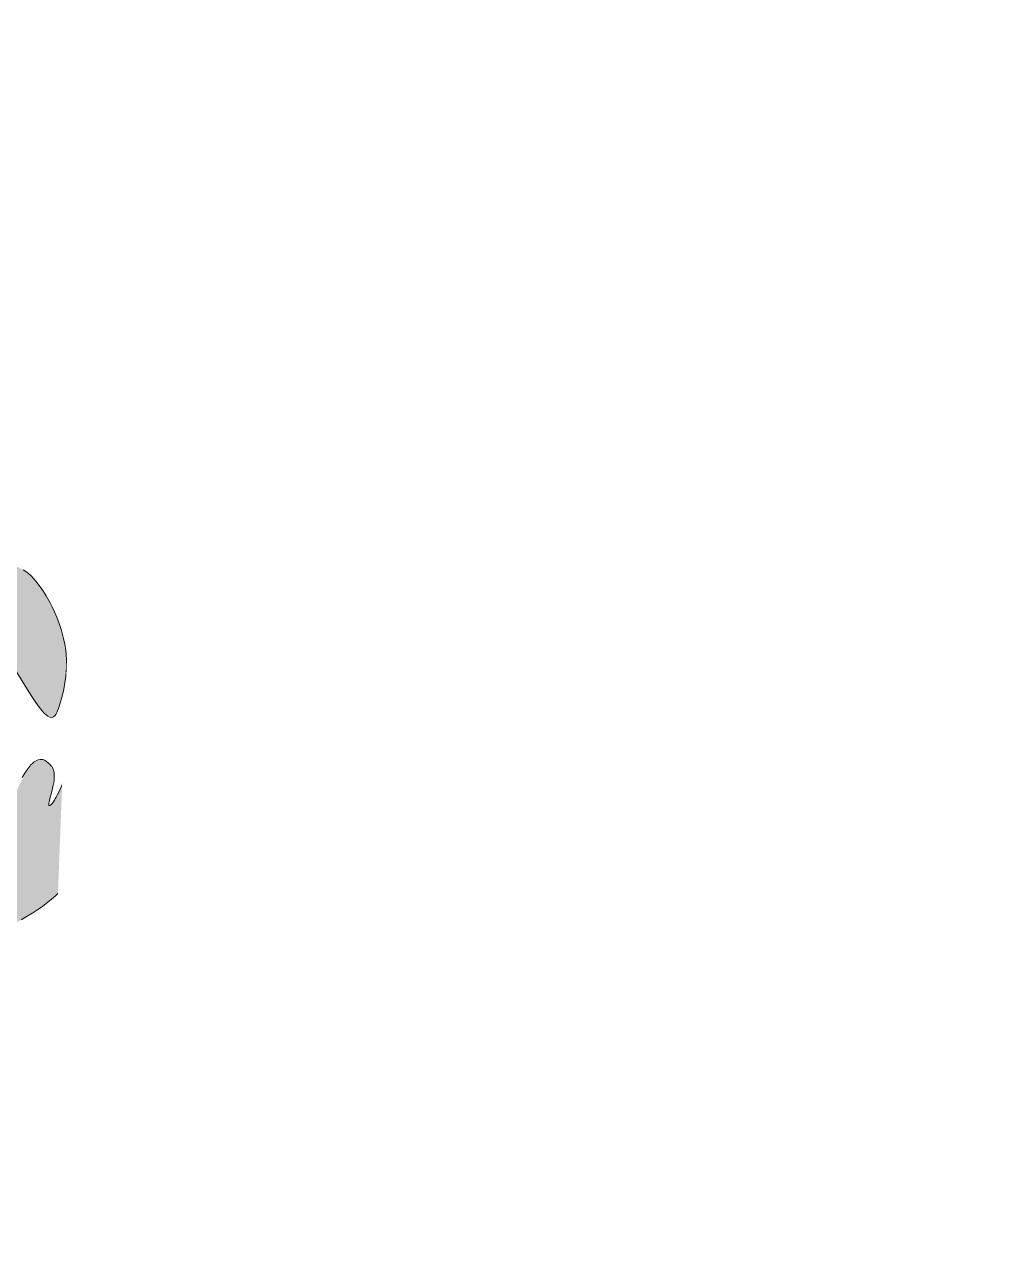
# Model space of a CAD drawing. Header units: millimetres. Extents: x 32078 to 83548, y -4690 to 56252.
# Drawn here: x 78602 to 79330, y 2967 to 3889 of the extents above; entities that cross this region are included whole.
import ezdxf

# ---------------------------------------------------------------- set-up
doc = ezdxf.new("R2010")
doc.units = ezdxf.units.MM
doc.header["$MEASUREMENT"] = 0
for name, color, linetype, lineweight in [('FURN-FREE', 1, 'Continuous', 0), ('PRES-FILL', 7, 'Continuous', 0), ('PRES-PEOP', 42, 'Continuous', 0)]:
    doc.layers.add(name, color=color, linetype=linetype, lineweight=lineweight)

# ---------------------------------------------------------------- blocks, each defined once
blk = doc.blocks.new('*U123')
at = {"layer": 'PRES-FILL', "linetype": 'ByBlock', "lineweight": -2, "extrusion": (0, 0, -1)}
h = blk.add_hatch(color=0, dxfattribs=at)
edge = h.paths.add_edge_path(flags=16)
edge.add_spline(control_points=[(87.07831214767793, -291.0744552105898), (88.89239608467324, -288.4548494400951), (89.38684500834643, -283.2889002702796), (89.49025166835781, -277.403629799308)], knot_values=[0, 0, 0, 0, 1, 1, 1, 1], degree=3, periodic=0)
edge.add_spline(control_points=[(89.49025166835781, -277.403629799308), (94.07544578355737, -264.2978469137597), (102.2647964179196, -248.1244687475628), (94.97166972404375, -247.5728208029323), (87.95137615259591, -247.0418098000373), (89.7245452563293, -264.0690811901804), (89.49025166835781, -277.403629799308)], knot_values=[0, 0, 0, 0, 0.5095306753181346, 0.5095306753181346, 0.5095306753181346, 1, 1, 1, 1], degree=3, periodic=0)
edge.add_spline(control_points=[(89.49025166835781, -277.403629799308), (87.52906642852759, -283.0092524418214), (86.22724547800317, -288.0536722698598), (87.07831214767793, -291.0744552105898)], knot_values=[0, 0, 0, 0, 1, 1, 1, 1], degree=3, periodic=0)
edge.add_spline(control_points=[(87.07831214767793, -291.0744552105898), (85.95999222934188, -292.6893514408366), (84.34017201390816, -293.3365619410179), (82.00130538464873, -292.5880610099703), (63.59383381523367, -286.6971694839449), (44.85866232326953, -280.6748171648869), (26.44999149456271, -274.1039725800074), (3.9773302364556, -266.0825154139529), (-18.35495155215904, -258.1142490278435), (-40.76494914466457, -249.8098054022121), (-62.09082103254332, -241.9071048271726), (-84.02545566087065, -234.3002088238354), (-102.0363383753938, -220.28688754615), (-117.4488240069113, -208.2952424799223), (-129.9151441368886, -193.2241611071513), (-142.6432244094249, -178.5923170648311), (-163.0005941388226, -155.1900558744019), (-182.8546414146549, -131.3060623629353), (-203.2343677893878, -107.9247166534042), (-213.197934575488, -96.49367016924225), (-224.2374659782072, -86.03110257819935), (-234.3364193446832, -74.70105654422514), (-246.7178919629878, -60.8102453242609), (-254.7748833752121, -44.37492258180282), (-259.7027346674295, -25.0047483518938), (-268.8092894338042, 10.790883861162), (-269.3557246566997, 46.90065336134285), (-252.6851600430382, 77.8655391338616), (-241.2536237630848, 99.0991459922443), (-227.3397290833382, 117.7993371364064), (-211.9662182720931, 135.6688070435994), (-198.2174307193054, 151.649772514349), (-184.4468728898428, 167.5986870604975), (-170.599847507372, 183.4938566907513), (-153.8705150601891, 202.6976618188055), (-137.0851828110754, 221.9010084819602), (-119.849793029447, 240.5959913312399), (-106.8232585273654, 254.7256885524985), (-88.38601897300396, 262.3861756959013), (-71.0711607723133, 271.4910562303339), (-49.31172820179199, 282.9330808634113), (-28.25311481854442, 292.6512301065886), (-3.265834411598917, 297.327335357113), (21.50146026010043, 301.9622726039379), (44.73838342505769, 298.5593976669115), (68.35236469290976, 290.7234910957341), (91.13489496556576, 283.1634876956668), (111.8712580557258, 273.757788462317), (130.4584782136226, 259.7759117501701), (157.4580053185782, 239.466039910214), (182.7918153615101, 217.5136692575397), (207.6003872518631, 194.9019255928797), (226.2076064090579, 177.9423975816535), (243.9963418850166, 159.9594654293614), (260.3465887235943, 140.7443127179795), (265.3696622714488, 134.8410914237247), (270.063062016452, 127.4894450132851), (269.8281436665493, 119.5425549638967), (269.0001458406332, 91.53279035792366), (265.0361819725149, 65.12352676319279), (263.161836492407, 37.95410509096109), (261.1843437510397, 9.289520726677438), (260.2340487209149, -19.56111516154488), (257.920265561479, -48.25189084417798), (257.6397211215371, -51.73062547016161), (254.993459108955, -54.59069810862275), (254.1837163049349, -58.03427320504125), (253.3515663618018, -61.57313863997115), (253.2291796872669, -65.17489315883722), (253.4760670081741, -68.77246832678065), (254.4084206014231, -82.3584723509266), (267.5626279749122, -92.20125338997605), (268.1809031531375, -106.6588880038908), (268.9817591903047, -125.38596030396), (262.4752963331994, -142.6908594273555), (255.5529541847209, -157.7631315541948), (248.2408484707121, -173.68405033819), (230.6169023985931, -188.9544215020287), (215.0945164613659, -195.908435616213), (194.6235048089584, -205.0794293369763), (227.542147699809, -119.8030906882996), (210.4050449187998, -122.7259414140281), (200.6489644700705, -124.3899080240444), (194.8665631468029, -152.8433226549969), (181.9270150395387, -153.2528445356438), (179.8478432335687, -153.3186479424257), (175.6591534204563, -153.301155687579), (175.5916423200251, -151.0476115536439), (174.6981617055499, -121.2229162775329), (175.9042505497055, -84.15658467014873), (191.9475750213824, -63.78702212475764), (196.1806730425669, -58.4124281586046), (202.3631110609931, -54.47162794200267), (209.6942834992224, -51.72211669213721)], knot_values=[0, 0, 0, 0, 0.004098381531734696, 0.004098381531734696, 0.004098381531734696, 0.03635368013720219, 0.03635368013720219, 0.03635368013720219, 0.07572982011414187, 0.07572982011414187, 0.07572982011414187, 0.1132010653974124, 0.1132010653974124, 0.1132010653974124, 0.14526640270913, 0.14526640270913, 0.14526640270913, 0.1965519000639748, 0.1965519000639748, 0.1965519000639748, 0.2216251747810174, 0.2216251747810174, 0.2216251747810174, 0.25236539637566, 0.25236539637566, 0.25236539637566, 0.3091726121130702, 0.3091726121130702, 0.3091726121130702, 0.3481271264153437, 0.3481271264153437, 0.3481271264153437, 0.3829647993414165, 0.3829647993414165, 0.3829647993414165, 0.4250540564899624, 0.4250540564899624, 0.4250540564899624, 0.4568651827461615, 0.4568651827461615, 0.4568651827461615, 0.4968419500255261, 0.4968419500255261, 0.4968419500255261, 0.5364667654958765, 0.5364667654958765, 0.5364667654958765, 0.5746963866582342, 0.5746963866582342, 0.5746963866582342, 0.630228181300859, 0.630228181300859, 0.630228181300859, 0.6718787961638446, 0.6718787961638446, 0.6718787961638446, 0.6846745725113127, 0.6846745725113127, 0.6846745725113127, 0.7297748169105458, 0.7297748169105458, 0.7297748169105458, 0.7773569765908894, 0.7773569765908894, 0.7773569765908894, 0.78312627708974, 0.78312627708974, 0.78312627708974, 0.7890552252170661, 0.7890552252170661, 0.7890552252170661, 0.8114455046014806, 0.8114455046014806, 0.8114455046014806, 0.8404477855449914, 0.8404477855449914, 0.8404477855449914, 0.8710830444871903, 0.8710830444871903, 0.8710830444871903, 0.9114849997865957, 0.9114849997865957, 0.9114849997865957, 0.9344856628054873, 0.9344856628054873, 0.9344856628054873, 0.9381814897131244, 0.9381814897131244, 0.9381814897131244, 0.9870941822375215, 0.9870941822375215, 0.9870941822375215, 1, 1, 1, 1], degree=3, periodic=0)
edge.add_line((209.6942834992224, -51.72211669213721), (193.9554313921108, -0.02416496867954265))
edge.add_spline(control_points=[(193.9554313921108, -0.02416496867954265), (187.0334699935411, 22.71264097993844), (179.5682325627713, 45.27655141681316), (171.5461613383741, 67.66414764717774), (163.0286974002884, 91.4342611524844), (139.5974247022968, 107.5570674201881), (118.727084608603, 121.898021075016), (107.4085535302511, 129.6754951798357), (96.13803730566724, 136.5337036815472), (80.50538087006134, 136.889317852736), (68.37265735134861, 137.1653149897029), (58.48686090826232, 133.788806689874), (50.14550819516444, 127.2132180820699)], knot_values=[0, 0, 0, 0, 0.3242048070790112, 0.3242048070790112, 0.3242048070790112, 0.6684304659642469, 0.6684304659642469, 0.6684304659642469, 0.8551130404015013, 0.8551130404015013, 0.8551130404015013, 1, 1, 1, 1], degree=3, periodic=0)
edge.add_line((50.14550819516444, 127.2132180820699), (43.44551937063079, 121.931536357064))
edge.add_spline(control_points=[(43.44551937063079, 121.931536357064), (52.97537610726431, 111.9743174005489), (61.70828375138808, 101.2227619635232), (66.21967390883219, 86.38209284510958), (72.00109886935388, 67.36351722243126), (70.56204819516279, 51.92159684377111), (65.78859446714341, 32.36011425747711), (60.91834914835636, 12.4019823846611), (52.41068678936426, -3.899051625012362), (40.46282677565614, -16.59624482723302), (29.76929379774811, -27.9604434435023), (15.70692158863676, -35.86571801296668), (-4.085994196808315, -37.78828460554359), (-21.39602580968494, -39.46967853733076), (-32.80868237360846, -32.61645050877269), (-46.03115763620008, -27.6878752554112), (-56.1175780057456, -23.92824017645034), (-63.9562968333048, -4.318340353158419), (-73.3699853371727, -9.364488506849739), (-78.17783261313161, -11.94170461558679), (-80.01234252599534, -18.39455939167237), (-82.95708621914673, -23.17112827469828), (-90.37560748167016, -35.2044600390218), (-104.8919222977565, -43.48754374749842), (-103.9488796295482, -59.94721314539493), (-102.631669643808, -82.93752061140549), (-81.87161202239804, -92.77921701142623), (-71.79374211275717, -109.5896862432128), (-62.75094410459133, -124.6735957450292), (-56.88481326244801, -143.0784906290864), (-45.74386686034268, -155.8284881344516), (-27.61782189123915, -176.5724195560542), (8.658404096131562, -176.6467294013273), (33.86351756972726, -189.2710082729172), (57.29500610366813, -201.0069461387902), (80.00715993152699, -218.5647198102015), (102.9092625649428, -230.210660226192), (126.4267073182418, -242.1695080541467), (170.3451343521374, -203.4649171256606), (183.9370973615805, -215.0859390001569), (185.4372476237259, -216.3685557200224), (186.1864357418381, -221.3471233283926), (185.6590915353445, -224.0190201072401), (183.9894642690415, -232.4785265553364), (161.5987339165004, -243.6861511579482), (165.3047475051135, -244.3993410344556), (170.2820739891831, -245.3571839500946), (189.8162513641655, -233.9521160573859), (202.0941385273254, -232.4393783165215), (206.9790718613949, -231.8375139307318), (219.1576623974397, -228.4554485970802), (217.4211306994621, -233.8441241849796), (214.2524660099807, -243.6768880085583), (208.3265807279386, -250.789508595677), (201.697321179985, -257.1143157225742), (184.8370183136794, -273.2002998294483), (168.6169997197867, -289.941646781539), (141.3669247969447, -295.3527005507131), (121.8067194644391, -299.2367751116544), (104.273365735251, -296.6543974041779), (90.11643816896685, -293.8974959615152), (88.4524282129496, -293.5734488526214), (87.50048847748985, -292.5729312999538), (87.07831214767793, -291.0744552105898)], knot_values=[0, 0, 0, 0, 0.0445675321191511, 0.0445675321191511, 0.0445675321191511, 0.1016815997639398, 0.1016815997639398, 0.1016815997639398, 0.1599537725823565, 0.1599537725823565, 0.1599537725823565, 0.2121083342373425, 0.2121083342373425, 0.2121083342373425, 0.2577204674264914, 0.2577204674264914, 0.2577204674264914, 0.2925144935189276, 0.2925144935189276, 0.2925144935189276, 0.3102848248294786, 0.3102848248294786, 0.3102848248294786, 0.3550525854241348, 0.3550525854241348, 0.3550525854241348, 0.4175826737119677, 0.4175826737119677, 0.4175826737119677, 0.4736904586800346, 0.4736904586800346, 0.4736904586800346, 0.5649764407445235, 0.5649764407445235, 0.5649764407445235, 0.6498388415546573, 0.6498388415546573, 0.6498388415546573, 0.7369813565731338, 0.7369813565731338, 0.7369813565731338, 0.746599309966639, 0.746599309966639, 0.746599309966639, 0.7770507628045908, 0.7770507628045908, 0.7770507628045908, 0.817948298408715, 0.817948298408715, 0.817948298408715, 0.8342199689575515, 0.8342199689575515, 0.8342199689575515, 0.8639110295738617, 0.8639110295738617, 0.8639110295738617, 0.9394247835290591, 0.9394247835290591, 0.9394247835290591, 0.9936288375354178, 0.9936288375354178, 0.9936288375354178, 1, 1, 1, 1], degree=3, periodic=0)
at = {"layer": 'PRES-PEOP', "color": 0, "linetype": 'ByBlock', "lineweight": -2, "extrusion": (0, 0, -1), "flags": 128}
for points in [[(213.1544849982092, -150.2181931265804), (210.0135855484623, -168.0627799309223), (208.9828477239353, -174.5024995274216), (208.2849861545692, -179.777220420081), (207.8920975768706, -184.0068743098891), (207.7562455965017, -187.3387569597835), (207.8241810082982, -189.9221876527081), (208.0451462521014, -191.8954323385842), (208.3745484835235, -193.379918954015), (208.7752466071543, -194.4786320466883), (209.2175299226874, -195.2767678206656), (209.678440464806, -195.843491441381), (210.6604740917028, -196.5227073410861), (211.5517639726677, -196.7563405117617), (212.3118993295357, -196.7681871450186), (213.6063384075242, -196.5110178213145), (215.0945164613659, -195.908435616213), (218.112468053012, -194.347320511697), (220.9391570097287, -192.7466503289761), (226.1935090299521, -189.4134038328702), (230.6946177602658, -186.1730731017597), (234.5193165485398, -183.1163469262974), (237.7520735825892, -180.2898777998998), (240.4756469934946, -177.7123297939761), (242.7663104932872, -175.3849989833834), (246.5368848455764, -171.1706637941679), (249.1394357130848, -167.909277478102), (250.9497106802446, -165.4164672886545), (253.4152188670778, -161.6168260023551), (255.5529541847209, -157.7631315541948), (258.2642637490862, -152.1259046067571), (260.4725329399298, -146.9916637898568), (262.2456466446165, -142.3532838342653), (263.6528763196475, -138.1886643913167), (264.7587471018123, -134.4672446033437), (265.6202716949483, -131.1543101806747), (266.8641265107653, -125.2358184648256), (267.5544449356748, -120.7016417150953), (267.9232810713656, -117.2505557307886), (268.2185621057142, -111.9975722867748), (268.1809031531375, -106.6588880038908), (267.9306281997415, -103.973122940115), (267.4598670843916, -101.5492990342609), (266.8383030710247, -99.34986719546578)], [(92.74608272032492, -294.4196169175848), (97.97717238970654, -295.4272416016756), (102.8411583238485, -296.2719785942318), (107.2875414166774, -296.9261079477365), (111.3043548518617, -297.3953714646486), (114.9026176450716, -297.7015778538916), (118.1062954332592, -297.8725192569618), (123.8144635983917, -297.9106039646795), (128.1611801522959, -297.6834306691162), (131.44725345607, -297.3480795926589), (136.4019344328917, -296.5482727132039), (138.8845736176372, -296.0027437039535), (141.3669247969447, -295.3527005507131), (146.1350837655409, -293.8794860413545), (150.4302975349565, -292.3387418909915), (154.3128393136358, -290.7625709075946), (157.8338183232263, -289.1761872207207), (164.150704757245, -285.9407439589631), (169.4039768715884, -282.8582190958477), (173.8167326164694, -279.9917185730519), (181.191862669657, -274.654135694087), (186.4905091609908, -270.4340874863192), (194.1785114594022, -263.857833604714), (201.697321179985, -257.1143157225742), (204.2489999787213, -254.7317430385228), (206.4786596168124, -252.5007724171737), (208.3829294851603, -250.4442796536823), (209.9837201164337, -248.5699840660527), (211.3144056072051, -246.87604838681), (212.4118256533402, -245.3548385033719), (213.3118942511064, -243.9954299836099), (214.0474006299919, -242.7852616982564), (215.2024669456805, -240.6235946703891), (215.9452392491658, -238.9679534937095), (216.425427153692, -237.7081399556628), (217.0110336816724, -235.7912497537764), (217.4211306994621, -233.8441241849796), (217.4614139462865, -233.4035744262583), (217.4364529531304, -233.0192659749446), (217.355133994708, -232.6851863916745), (217.2253799267419, -232.3959220556644), (217.0542465061662, -232.1466006189876), (216.8480094448605, -231.9328388794675), (216.6122430698742, -231.7506955681965), (216.3518913815496, -231.5966285941613), (216.0713322277443, -231.4674563309381), (215.4542709803864, -231.2700930097053), (214.7962086984335, -231.1436781127413), (214.1178812033031, -231.0718639848128), (213.4350247291513, -231.0416150175515), (212.7594014337374, -231.0425740896535), (211.4187521663334, -231.1103529467218), (210.1894586404669, -231.2273983350678), (207.9843381760656, -231.5210555510639), (206.348634851136, -231.7798890931881), (205.1674276997946, -231.9757730728015), (204.3220766413942, -232.1152596614993), (203.1415864931041, -232.2999428492549), (202.5992635960065, -232.376426900868), (202.0941385273254, -232.4393783165215), (199.6956188769836, -232.8296895780077), (197.311418554571, -233.4020671336475), (194.9830425732143, -234.0914020335695), (192.7396941791449, -234.8482179617567), (188.4443062253922, -236.4796908811113), (184.6746901468941, -238.0414408351498), (181.438416087658, -239.4325750051503), (178.7016009472136, -240.6162980086738), (176.4112843342373, -241.5913178955452), (174.5084358538734, -242.3744608192937), (172.9351440265164, -242.9903762769245), (171.6382587917979, -243.4656725904351), (170.5709280074152, -243.8257757668835), (168.8707617874752, -244.3127734482914), (167.7497896173736, -244.5428225579817), (167.0036810205856, -244.6305636266043), (166.0484400118803, -244.6127896255784), (165.3047475051135, -244.3993410344556), (165.0793539982114, -244.2259291176815), (164.9984050564744, -244.0156534816633), (165.041265537744, -243.7735183723707), (165.1896336147693, -243.5040210066509), (165.427300689269, -243.2111993144063), (165.7399348433974, -242.8986752882774), (166.1148855842766, -242.5696943420553), (166.5410078475252, -242.2271610419339), (167.525649455034, -241.499545923878), (168.614754944334, -240.7447832870675), (169.7569537193122, -239.9773998951569), (170.9138706745289, -239.2087505484087), (173.2422813813537, -237.64979922973), (175.3698011554588, -236.1728231154848), (177.2331094742549, -234.8050135933008), (178.8197415419345, -233.5577646586316), (180.1443346062151, -232.4327496401238), (181.2343411389738, -231.4258820895993), (182.1217037478273, -230.5298735096949), (182.8382326887222, -229.7358634453194), (183.9345835159838, -228.327636947688), (184.60517153611, -227.2591140209261), (185.011552539152, -226.4526072805384), (185.4490904360428, -225.2373757805035), (185.5840164308102, -224.6283464854569), (185.6590915353445, -224.0190201072401), (185.6903369635038, -223.448210566261), (185.7033865502235, -222.886258689141), (185.7012435472352, -222.3408452665026), (185.6594011705965, -221.2857226872584), (185.5819212951465, -220.3473585662432), (185.4825038277922, -219.5311689688169), (185.3710793109203, -218.8317683847781), (185.2547258739141, -218.2384866866705), (185.1383790674008, -217.7386277842088), (185.0253781944266, -217.3193153622342), (184.9178844520793, -216.9684689295682), (184.7103019023125, -216.396169100597), (184.5382550392387, -216.0066662093304), (184.3999617625377, -215.7396330751508), (184.1775593058701, -215.3835347199274), (183.9370973615805, -215.0859390001569), (182.6606396094794, -213.9775879256777), (181.2520633520835, -213.1867183778959), (179.7346883895589, -212.6691475959087), (178.1291429790072, -212.3857131428522), (176.453639757412, -212.3017529403442), (174.7242247859322, -212.3866365325375), (171.0990831340823, -212.9711350075959), (167.4050744252163, -213.9570956436146), (163.7158816602096, -215.2005775188372)]]:
    blk.add_lwpolyline(points, dxfattribs=at)

msp = doc.modelspace()

# ---------------------------------------------------------------- block references
at = {"layer": 'PRES-FILL', "extrusion": (0, 0, -1), "xscale": 1.000009635247656, "yscale": 1.000009635247656, "zscale": 1.000009635247656, "rotation": 318.6123199179439}
msp.add_blockref('*U123', (-78335.40589565593, 3379.562059971959), dxfattribs=at)

# ---------------------------------------------------------------- next in the draw order: wipeouts: each hides what was drawn before it
msp.add_wipeout([(78645.22997658922, 3707.0394748116287), (78616.26731910292, 2957.600538215041), (80055.19099695851, 2901.992200303063), (80084.1536544448, 3651.43113689965)]).dxf.layer = 'FURN-FREE'

# ---------------------------------------------------------------- next in the draw order: wipeouts: each hides what was drawn before it
msp.add_wipeout([(78674.19263407553, 4456.478411408216), (78645.22997658924, 3707.0394748116287), (80084.15365444482, 3651.43113689965), (80113.11631193112, 4400.870073496239)]).dxf.layer = 'FURN-FREE'

doc.saveas('drawing.dxf')
